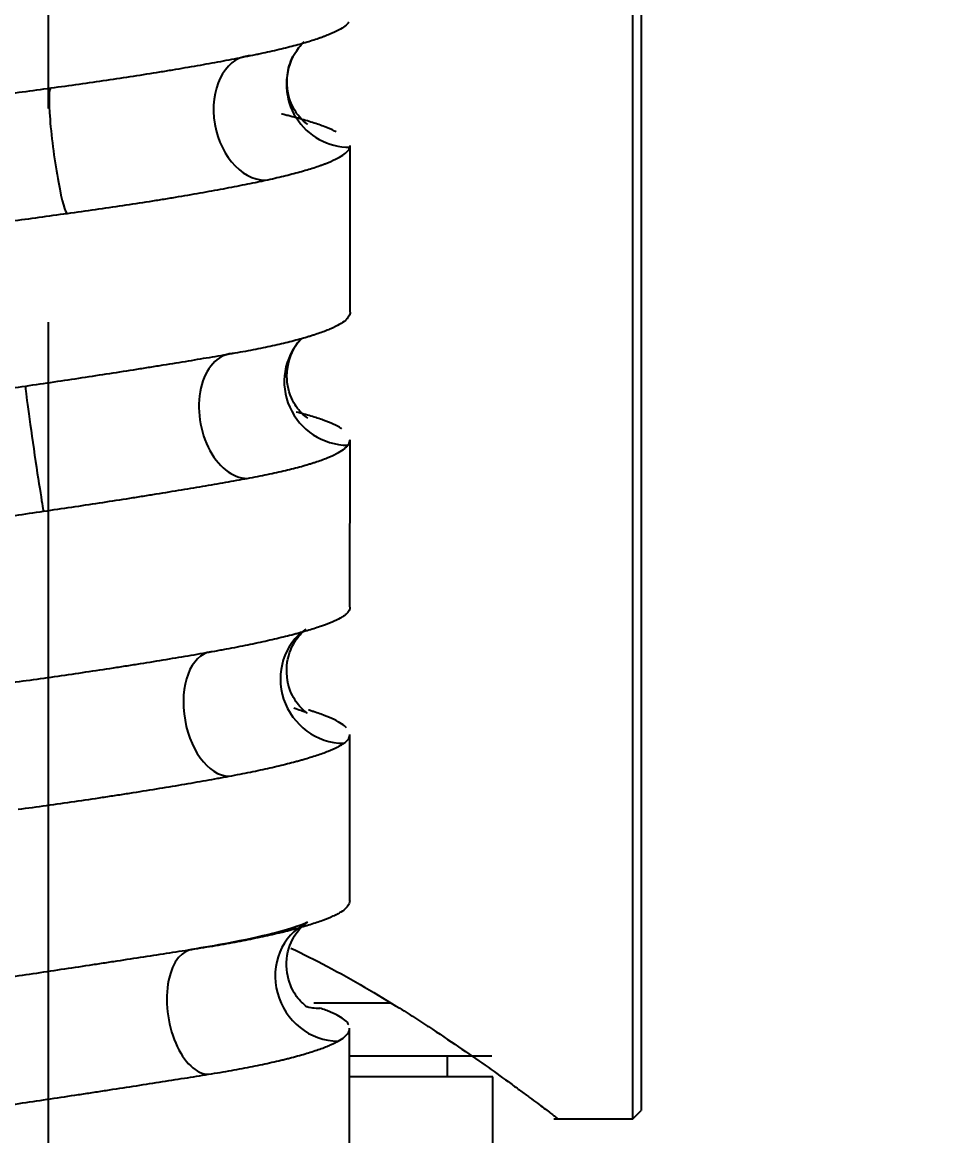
# Model space of a CAD drawing. Header units: millimetres. Extents: x 6110 to 6704, y -2661 to -1821.
# Drawn here: x 6337.86 to 6343.37, y -2400.83 to -2394.21 of the extents above; entities that cross this region are included whole.
import ezdxf

# ---------------------------------------------------------------- set-up
doc = ezdxf.new("R2010")
doc.units = ezdxf.units.MM
doc.header["$LTSCALE"] = 0.1
doc.linetypes.add('CENTERX2', pattern=[101.6, 63.5, -12.7, 12.7, -12.7])
doc.linetypes.add('HIDDEN2', pattern=[4.7625, 3.175, -1.5875])
doc.layers.add('1', color=4, linetype='HIDDEN2', lineweight=13)
doc.layers.add('DIM', color=3, linetype='Continuous', lineweight=9)
doc.layers.add('CENTER', color=1, linetype='CENTERX2')
doc.styles.get("Standard").update_dxf_attribs({"font": 'arial.ttf'})
doc.dimstyles.new('ISO-25', dxfattribs={"dimtxt": 2.5, "dimasz": 2.5, "dimexe": 1.25, "dimexo": 0.625, "dimtad": 1, "dimlfac": 5, "dimtxsty": 'Standard', "dimcen": 2.5, "dimadec": 0, "dimazin": 0, "dimtfac": 1, "dimtmove": 0, "dimatfit": 3, "dimfxl": 0, "dimarcsym": 0})

# ---------------------------------------------------------------- blocks, each defined once
blk = doc.blocks.new('*D85')
at = {"layer": 'Defpoints', "color": 0}
for p in [(6324.4599, -2027.3782), (6392.6916, -2027.3782), (6311.704, -2532.5418)]:
    blk.add_point(p, dxfattribs=at)
at = {"layer": 'DIM', "color": 0, "lineweight": -2}
for p, q in [((6325.0849, -2027.3782), (6393.9416, -2027.3782)), ((6392.6916, -2527.5418), (6392.6916, -2032.3782)), ((6312.329, -2532.5418), (6393.9416, -2532.5418))]:
    blk.add_line(p, q, dxfattribs=at)
at = {"layer": 'DIM', "color": 0}
for points in [[(6391.8583, -2032.3782), (6393.5249, -2032.3782), (6392.6916, -2027.3782)], [(6391.8583, -2527.5418), (6393.5249, -2527.5418), (6392.6916, -2532.5418)]]:
    blk.add_solid(points, dxfattribs=at)
at = {"layer": 'DIM', "color": 0, "insert": (6389.0618, -2279.96), "char_height": 5, "attachment_point": 5, "rotation": 90}
blk.add_mtext('2020,7', dxfattribs=at)
blk = doc.blocks.new('*D93')
at = {"layer": 'Defpoints', "color": 0}
for p in [(6325.0849, -2027.3782), (6402.037, -2595.9805), (6423.8203, -2595.9805)]:
    blk.add_point(p, dxfattribs=at)
at = {"layer": 'DIM', "color": 0, "lineweight": -2}
for p, q in [((6325.7099, -2027.3782), (6425.0703, -2027.3782)), ((6423.8203, -2032.3782), (6423.8203, -2590.9805)), ((6402.662, -2595.9805), (6425.0703, -2595.9805))]:
    blk.add_line(p, q, dxfattribs=at)
at = {"layer": 'DIM', "color": 0}
for points in [[(6422.9869, -2032.3782), (6424.6536, -2032.3782), (6423.8203, -2027.3782)], [(6422.9869, -2590.9805), (6424.6536, -2590.9805), (6423.8203, -2595.9805)]]:
    blk.add_solid(points, dxfattribs=at)
at = {"layer": 'DIM', "color": 0, "insert": (6420.1905, -2311.6794), "char_height": 5, "attachment_point": 5, "rotation": 90}
blk.add_mtext('2274,4', dxfattribs=at)

msp = doc.modelspace()

# ---------------------------------------------------------------- hatches: boundary and pattern name
at = {"layer": 'DIM'}
h = msp.add_hatch(dxfattribs=at)
h.set_pattern_fill('ANSI31', color=2)
edge = h.paths.add_edge_path()
edge.add_line((6619.6172, -2595.9805), (6619.6172, -1962.2056))
edge.add_line((6634.6172, -1966.1101), (6619.6172, -1966.1101))
edge.add_line((6634.6172, -2610.9805), (6634.6172, -1966.1101))
edge.add_line((6634.6172, -2610.9805), (6184.4567, -2610.9805))
edge.add_line((6619.6172, -2595.9805), (6184.4567, -2595.9805))
edge.add_line((6184.4567, -2610.9805), (6184.4567, -2595.9805))

# ---------------------------------------------------------------- linework, layer by layer
at = {"layer": '1', "color": 7, "linetype": 'Continuous', "lineweight": -3}
for p, q in [((6341.4824, -2400.7305), (6341.4824, -2393.2305)), ((6341.5324, -2393.2805), (6341.5324, -2400.6805)), ((6339.8028, -2395.9348), (6339.8034, -2394.944)), ((6339.8016, -2397.6871), (6339.8022, -2396.6931)), ((6339.8004, -2399.4337), (6339.8011, -2398.4449)), ((6340.0404, -2400.043), (6339.5875, -2400.043)), ((6339.7992, -2401.1877), (6339.7999, -2400.1921)), ((6339.7998, -2400.3555), (6340.6449, -2400.3555)), ((6340.3824, -2400.4805), (6340.3824, -2400.3555)), ((6340.6512, -2400.4805), (6339.7995, -2400.4805)), ((6340.6512, -2400.9305), (6340.6512, -2400.4805)), ((6341.4824, -2400.7305), (6341.5324, -2400.6805)), ((6341.014, -2400.7305), (6341.4824, -2400.7305))]:
    msp.add_line(p, q, dxfattribs=at)
for centre, major_axis, ratio, start_param, end_param in [((6339.262, -2394.7799), (0.0767, -0.3671), 0.707083, 2.995988, 6.1345), ((6339.7987, -2394.5835), (0.3355, -0.1676), 0.988873, 3.141795, 5.179579), ((6338.074, -2394.9759), (0.0499, -0.3717), 0.089507, 3.129602, 6.271248), ((6339.7826, -2396.3548), (0.2673, -0.263), 0.979118, 3.160742, 5.497932), ((6339.1548, -2396.5512), (0.0657, -0.3692), 0.653907, 3.02525, 6.166953), ((6337.928, -2396.7471), (0.0541, -0.3711), 0.012924, 3.141023, 6.27991), ((6339.7546, -2398.1261), (0.1963, -0.3195), 0.967171, 3.200913, 5.746667), ((6339.0413, -2398.3224), (0.0673, -0.3689), 0.593473, 3.034645, 6.173566), ((6339.7166, -2399.8974), (0.1675, -0.3355), 0.946023, 3.162749, 5.839929), ((6338.9202, -2400.0936), (0.0588, -0.3704), 0.532741, 3.056923, 6.198678), ((6339.6424, -2399.7006), (0.12, 0.3553), 0.90899, 3.18698, 3.43906)]:
    msp.add_ellipse(centre, major_axis=major_axis, ratio=ratio, start_param=start_param, end_param=end_param, dxfattribs=at)
for points, knots in [([(6339.7956, -2394.2118), (6339.7902, -2394.2195), (6339.7824, -2394.2272), (6339.762, -2394.2428), (6339.7368, -2394.2587), (6339.7022, -2394.275), (6339.6726, -2394.2874), (6339.6621, -2394.2915), (6339.6455, -2394.2978), (6339.6398, -2394.2999), (6339.6281, -2394.3041), (6339.6221, -2394.3062), (6339.5915, -2394.3168), (6339.5649, -2394.3252), (6339.5076, -2394.342), (6339.4463, -2394.3588), (6339.3769, -2394.3755), (6339.3218, -2394.3881), (6339.3029, -2394.3922), (6339.2738, -2394.3985), (6339.2639, -2394.4006), (6339.244, -2394.4047), (6339.2339, -2394.4068), (6339.2238, -2394.4089)], [0, 0, 0, 0, 0.125, 0.125, 0.25, 0.375, 0.375, 0.4375, 0.4375, 0.46875, 0.46875, 0.5, 0.5, 0.625, 0.625, 0.75, 0.875, 0.875, 0.9375, 0.9375, 0.96875, 0.96875, 1, 1, 1, 1]), ([(6339.4632, -2394.4159), (6339.4844, -2394.3823), (6339.5066, -2394.3493), (6339.5253, -2394.3308), (6339.529, -2394.3274)], [0, 0, 0, 0, 0.788327, 1, 1, 1, 1]), ([(6339.2238, -2394.4089), (6339.1832, -2394.4171), (6339.1413, -2394.4253), (6339.0546, -2394.4419), (6338.9651, -2394.4585), (6338.8702, -2394.4752), (6338.797, -2394.4877), (6338.7598, -2394.494), (6338.7219, -2394.5003), (6338.6964, -2394.5045), (6338.6836, -2394.5066), (6338.6193, -2394.5171), (6338.5673, -2394.5254), (6338.462, -2394.5417), (6338.3554, -2394.5578), (6338.2465, -2394.5735), (6338.1364, -2394.589), (6338.0808, -2394.5967), (6338.0245, -2394.6042)], [0, 0, 0, 0, 0.125, 0.125, 0.25, 0.375, 0.375, 0.4375, 0.46875, 0.46875, 0.5, 0.5, 0.625, 0.625, 0.75, 0.875, 0.875, 1, 1, 1, 1]), ([(6339.5508, -2394.8188), (6339.5508, -2394.8189), (6339.5445, -2394.815), (6339.5035, -2394.7832), (6339.4369, -2394.681), (6339.4198, -2394.5354), (6339.4455, -2394.4523), (6339.4632, -2394.4159)], [0, 0, 0, 0, 0.136549, 0.345998, 0.563851, 0.810664, 1, 1, 1, 1]), ([(6338.0245, -2394.6042), (6337.9679, -2394.6118), (6337.9115, -2394.6195), (6337.7994, -2394.6351), (6337.6879, -2394.6509), (6337.5774, -2394.6671), (6337.495, -2394.6795), (6337.4676, -2394.6836), (6337.4266, -2394.6899), (6337.413, -2394.692), (6337.3857, -2394.6962), (6337.3721, -2394.6983), (6337.3045, -2394.7088), (6337.2515, -2394.7172), (6337.1476, -2394.734), (6337.0458, -2394.7508), (6336.9483, -2394.7675), (6336.8767, -2394.78), (6336.8532, -2394.7842), (6336.8182, -2394.7904), (6336.8066, -2394.7925), (6336.7836, -2394.7966), (6336.7722, -2394.7987), (6336.7609, -2394.8008)], [0, 0, 0, 0, 0.125, 0.125, 0.25, 0.375, 0.375, 0.4375, 0.4375, 0.46875, 0.46875, 0.5, 0.5, 0.625, 0.625, 0.75, 0.875, 0.875, 0.9375, 0.9375, 0.96875, 0.96875, 1, 1, 1, 1]), ([(6339.7196, -2394.8628), (6339.7168, -2394.8613), (6339.7139, -2394.8599), (6339.6936, -2394.85), (6339.6739, -2394.8416), (6339.6301, -2394.8247), (6339.5819, -2394.8078), (6339.525, -2394.791), (6339.4789, -2394.7784), (6339.463, -2394.7742), (6339.4383, -2394.768), (6339.4299, -2394.7659), (6339.4128, -2394.7617), (6339.4042, -2394.7596), (6339.3955, -2394.7575)], [0, 0, 0, 0, 0.040478, 0.040478, 0.280359, 0.280359, 0.520239, 0.76012, 0.76012, 0.88006, 0.88006, 0.94003, 0.94003, 1, 1, 1, 1]), ([(6339.2993, -2395.151), (6339.3375, -2395.1427), (6339.3736, -2395.1345), (6339.4417, -2395.1179), (6339.5056, -2395.1013), (6339.5614, -2395.0846), (6339.6001, -2395.072), (6339.6187, -2395.0657), (6339.6361, -2395.0594), (6339.6475, -2395.0552), (6339.653, -2395.0531), (6339.6799, -2395.0426), (6339.699, -2395.0343), (6339.7324, -2395.0179), (6339.761, -2395.0018), (6339.7802, -2394.986), (6339.7947, -2394.9704), (6339.7995, -2394.9627), (6339.8018, -2394.9552)], [0, 0, 0, 0, 0.125, 0.125, 0.25, 0.375, 0.375, 0.4375, 0.46875, 0.46875, 0.5, 0.5, 0.625, 0.625, 0.75, 0.875, 0.875, 1, 1, 1, 1]), ([(6338.1235, -2395.3476), (6338.1798, -2395.34), (6338.2355, -2395.3323), (6338.3453, -2395.3167), (6338.4537, -2395.3009), (6338.5592, -2395.2846), (6338.6373, -2395.2723), (6338.6632, -2395.2682), (6338.7017, -2395.2619), (6338.7145, -2395.2598), (6338.74, -2395.2556), (6338.7527, -2395.2535), (6338.8156, -2395.243), (6338.8644, -2395.2346), (6338.9593, -2395.2178), (6339.0512, -2395.201), (6339.1374, -2395.1843), (6339.1998, -2395.1718), (6339.2203, -2395.1676), (6339.2504, -2395.1613), (6339.2604, -2395.1593), (6339.28, -2395.1551), (6339.2897, -2395.153), (6339.2993, -2395.151)], [0, 0, 0, 0, 0.125, 0.125, 0.25, 0.375, 0.375, 0.4375, 0.4375, 0.46875, 0.46875, 0.5, 0.5, 0.625, 0.625, 0.75, 0.875, 0.875, 0.9375, 0.9375, 0.96875, 0.96875, 1, 1, 1, 1]), ([(6336.8492, -2395.5429), (6336.896, -2395.5347), (6336.944, -2395.5264), (6337.0417, -2395.5099), (6337.1415, -2395.4933), (6337.2452, -2395.4766), (6337.3245, -2395.4641), (6337.3512, -2395.4599), (6337.3916, -2395.4536), (6337.4051, -2395.4515), (6337.4323, -2395.4473), (6337.4459, -2395.4452), (6337.5142, -2395.4347), (6337.5691, -2395.4264), (6337.679, -2395.4101), (6337.7893, -2395.394), (6337.9003, -2395.3783), (6338.0116, -2395.3628), (6338.0675, -2395.3551), (6338.1235, -2395.3476)], [0, 0, 0, 0, 0.125, 0.125, 0.25, 0.375, 0.375, 0.4375, 0.4375, 0.46875, 0.46875, 0.5, 0.5, 0.625, 0.625, 0.75, 0.875, 0.875, 1, 1, 1, 1]), ([(6339.8028, -2395.9351), (6339.8027, -2395.943), (6339.8005, -2395.9508), (6339.7938, -2395.9629), (6339.7908, -2395.9671), (6339.7854, -2395.9734), (6339.7834, -2395.9754), (6339.7792, -2395.9796), (6339.7769, -2395.9817), (6339.7745, -2395.9838)], [0, 0, 0, 0, 0.484836, 0.484836, 0.742418, 0.742418, 0.871209, 0.871209, 1, 1, 1, 1]), ([(6339.7745, -2395.9838), (6339.7648, -2395.992), (6339.7528, -2396.0003), (6339.724, -2396.0168), (6339.6907, -2396.0335), (6339.6482, -2396.0502), (6339.6129, -2396.0627), (6339.6006, -2396.0669), (6339.5812, -2396.0732), (6339.5746, -2396.0753), (6339.561, -2396.0795), (6339.5541, -2396.0816), (6339.519, -2396.0921), (6339.4889, -2396.1004), (6339.4249, -2396.1167), (6339.3571, -2396.1329), (6339.2817, -2396.1487), (6339.2223, -2396.1603), (6339.202, -2396.1642), (6339.1605, -2396.1719), (6339.1392, -2396.1757), (6339.1175, -2396.1795)], [0, 0, 0, 0, 0.125, 0.125, 0.25, 0.375, 0.375, 0.4375, 0.4375, 0.46875, 0.46875, 0.5, 0.5, 0.625, 0.625, 0.75, 0.875, 0.875, 0.9375, 0.9375, 1, 1, 1, 1]), ([(6339.5514, -2396.5649), (6339.5514, -2396.5649), (6339.5508, -2396.5646), (6339.532, -2396.5553), (6339.4624, -2396.4796), (6339.4123, -2396.3326), (6339.45, -2396.1734), (6339.4914, -2396.1133), (6339.5153, -2396.0918)], [0, 0, 0, 0, 0.01487, 0.208847, 0.390225, 0.597914, 0.823219, 1, 1, 1, 1]), ([(6339.1175, -2396.1795), (6339.0739, -2396.1871), (6339.0289, -2396.1948), (6338.9365, -2396.2104), (6338.8417, -2396.2263), (6338.742, -2396.2425), (6338.6653, -2396.2549), (6338.6395, -2396.259), (6338.6002, -2396.2653), (6338.5871, -2396.2674), (6338.5606, -2396.2716), (6338.5473, -2396.2737), (6338.4806, -2396.2843), (6338.4269, -2396.2927), (6338.3185, -2396.3094), (6338.2093, -2396.3262), (6338.0985, -2396.3428), (6337.9868, -2396.3595), (6337.9305, -2396.3677), (6337.8738, -2396.376)], [0, 0, 0, 0, 0.125, 0.125, 0.25, 0.375, 0.375, 0.4375, 0.4375, 0.46875, 0.46875, 0.5, 0.5, 0.625, 0.625, 0.75, 0.875, 0.875, 1, 1, 1, 1]), ([(6337.8738, -2396.376), (6337.8175, -2396.3842), (6337.7617, -2396.3925), (6337.651, -2396.409), (6337.5412, -2396.4255), (6337.4332, -2396.4422), (6337.3529, -2396.4547), (6337.3262, -2396.4589), (6337.2864, -2396.4652), (6337.2731, -2396.4673), (6337.2467, -2396.4715), (6337.2335, -2396.4736), (6337.168, -2396.484), (6337.1168, -2396.4923), (6337.0169, -2396.5087), (6336.9194, -2396.5248), (6336.8268, -2396.5406), (6336.7591, -2396.5522), (6336.7369, -2396.5561), (6336.693, -2396.5638), (6336.6714, -2396.5676), (6336.6502, -2396.5714)], [0, 0, 0, 0, 0.125, 0.125, 0.25, 0.375, 0.375, 0.4375, 0.4375, 0.46875, 0.46875, 0.5, 0.5, 0.625, 0.625, 0.75, 0.875, 0.875, 0.9375, 0.9375, 1, 1, 1, 1]), ([(6339.7543, -2396.6289), (6339.7527, -2396.6279), (6339.7511, -2396.6268), (6339.7362, -2396.6173), (6339.7208, -2396.609), (6339.6853, -2396.5926), (6339.6453, -2396.5763), (6339.5964, -2396.5605), (6339.5562, -2396.5487), (6339.5423, -2396.5448), (6339.5132, -2396.5371), (6339.4981, -2396.5333), (6339.4824, -2396.5295)], [0, 0, 0, 0, 0.030833, 0.030833, 0.273125, 0.273125, 0.515417, 0.757708, 0.757708, 0.878854, 0.878854, 1, 1, 1, 1]), ([(6339.1921, -2396.9228), (6339.2338, -2396.9152), (6339.2734, -2396.9075), (6339.3487, -2396.8919), (6339.42, -2396.8761), (6339.4834, -2396.8598), (6339.528, -2396.8474), (6339.5496, -2396.8412), (6339.57, -2396.8349), (6339.5834, -2396.8307), (6339.5899, -2396.8286), (6339.6219, -2396.8181), (6339.6451, -2396.8096), (6339.6867, -2396.7928), (6339.7236, -2396.776), (6339.7512, -2396.7593), (6339.7683, -2396.7467), (6339.7734, -2396.7425), (6339.7802, -2396.7363), (6339.7823, -2396.7342), (6339.7862, -2396.73), (6339.788, -2396.7279), (6339.7896, -2396.7258)], [0, 0, 0, 0, 0.125, 0.125, 0.25, 0.375, 0.375, 0.4375, 0.46875, 0.46875, 0.5, 0.5, 0.625, 0.625, 0.75, 0.875, 0.875, 0.9375, 0.9375, 0.96875, 0.96875, 1, 1, 1, 1]), ([(6339.7896, -2396.7258), (6339.7961, -2396.7176), (6339.8, -2396.7093), (6339.802, -2396.6986), (6339.8022, -2396.6961), (6339.8022, -2396.6936)], [0, 0, 0, 0, 0.768716, 0.768716, 1, 1, 1, 1]), ([(6337.9821, -2397.1182), (6338.0383, -2397.11), (6338.094, -2397.1017), (6338.2043, -2397.0852), (6338.3136, -2397.0687), (6338.4208, -2397.052), (6338.5005, -2397.0395), (6338.5269, -2397.0353), (6338.5663, -2397.029), (6338.5794, -2397.0269), (6338.6056, -2397.0227), (6338.6187, -2397.0206), (6338.6835, -2397.0101), (6338.734, -2397.0019), (6338.8325, -2396.9855), (6338.9285, -2396.9694), (6339.0194, -2396.9536), (6339.0857, -2396.942), (6339.1075, -2396.9381), (6339.1503, -2396.9304), (6339.1715, -2396.9266), (6339.1921, -2396.9228)], [0, 0, 0, 0, 0.125, 0.125, 0.25, 0.375, 0.375, 0.4375, 0.4375, 0.46875, 0.46875, 0.5, 0.5, 0.625, 0.625, 0.75, 0.875, 0.875, 0.9375, 0.9375, 1, 1, 1, 1]), ([(6336.7265, -2397.3147), (6336.7712, -2397.3071), (6336.8171, -2397.2994), (6336.9111, -2397.2838), (6337.0076, -2397.2679), (6337.1087, -2397.2517), (6337.1863, -2397.2393), (6337.2124, -2397.2351), (6337.2521, -2397.2289), (6337.2654, -2397.2268), (6337.2922, -2397.2226), (6337.3056, -2397.2205), (6337.3729, -2397.2099), (6337.4271, -2397.2015), (6337.5362, -2397.1848), (6337.646, -2397.168), (6337.7572, -2397.1514), (6337.8691, -2397.1347), (6337.9254, -2397.1264), (6337.9821, -2397.1182)], [0, 0, 0, 0, 0.125, 0.125, 0.25, 0.375, 0.375, 0.4375, 0.4375, 0.46875, 0.46875, 0.5, 0.5, 0.625, 0.625, 0.75, 0.875, 0.875, 1, 1, 1, 1]), ([(6339.8016, -2397.688), (6339.8016, -2397.6946), (6339.7981, -2397.7092), (6339.7866, -2397.7236), (6339.7734, -2397.7353), (6339.7684, -2397.7391), (6339.7571, -2397.7468), (6339.7508, -2397.7507), (6339.7439, -2397.7544)], [0, 0, 0, 0, 0.288701, 0.64435, 0.64435, 0.822175, 0.822175, 1, 1, 1, 1]), ([(6339.7439, -2397.7544), (6339.7301, -2397.762), (6339.7138, -2397.7698), (6339.6769, -2397.7854), (6339.6354, -2397.8013), (6339.5849, -2397.8175), (6339.5437, -2397.8299), (6339.5293, -2397.8341), (6339.507, -2397.8403), (6339.4994, -2397.8424), (6339.4839, -2397.8467), (6339.476, -2397.8488), (6339.4361, -2397.8593), (6339.4023, -2397.8677), (6339.3311, -2397.8845), (6339.2562, -2397.9013), (6339.1743, -2397.918), (6339.1101, -2397.9305), (6339.0882, -2397.9347), (6339.0548, -2397.9409), (6339.0435, -2397.943), (6339.0207, -2397.9472), (6339.0093, -2397.9492), (6338.9977, -2397.9513)], [0, 0, 0, 0, 0.125, 0.125, 0.25, 0.375, 0.375, 0.4375, 0.4375, 0.46875, 0.46875, 0.5, 0.5, 0.625, 0.625, 0.75, 0.875, 0.875, 0.9375, 0.9375, 0.96875, 0.96875, 1, 1, 1, 1]), ([(6339.4685, -2398.2869), (6339.5012, -2398.2988), (6339.5428, -2398.3124), (6339.5543, -2398.3224), (6339.5063, -2398.2883), (6339.4345, -2398.1842), (6339.4139, -2398.0178), (6339.4762, -2397.8764), (6339.5247, -2397.832), (6339.5398, -2397.8195), (6339.5401, -2397.8192)], [0, 0, 0, 0, 0.173221, 0.332283, 0.455428, 0.581252, 0.739122, 0.881498, 0.997452, 1, 1, 1, 1]), ([(6338.9977, -2397.9513), (6338.9517, -2397.9595), (6338.9046, -2397.9678), (6338.8082, -2397.9843), (6338.7098, -2398.0009), (6338.6072, -2398.0176), (6338.5287, -2398.0301), (6338.5022, -2398.0343), (6338.4621, -2398.0406), (6338.4487, -2398.0427), (6338.4217, -2398.0469), (6338.4082, -2398.049), (6338.3403, -2398.0595), (6338.2858, -2398.0677), (6338.1762, -2398.0841), (6338.0662, -2398.1002), (6337.9553, -2398.1159), (6337.8439, -2398.1314), (6337.7879, -2398.139), (6337.7317, -2398.1466)], [0, 0, 0, 0, 0.125, 0.125, 0.25, 0.375, 0.375, 0.4375, 0.4375, 0.46875, 0.46875, 0.5, 0.5, 0.625, 0.625, 0.75, 0.875, 0.875, 1, 1, 1, 1]), ([(6339.781, -2398.4054), (6339.7797, -2398.404), (6339.7782, -2398.4026), (6339.7677, -2398.3927), (6339.7562, -2398.3842), (6339.7287, -2398.3674), (6339.6964, -2398.3505), (6339.6548, -2398.3337), (6339.62, -2398.3211), (6339.6078, -2398.3169), (6339.5886, -2398.3107), (6339.5821, -2398.3086), (6339.5687, -2398.3044), (6339.5619, -2398.3023), (6339.5549, -2398.3002)], [0, 0, 0, 0, 0.040391, 0.040391, 0.280293, 0.280293, 0.520196, 0.760098, 0.760098, 0.880049, 0.880049, 0.940024, 0.940024, 1, 1, 1, 1]), ([(6339.7653, -2398.4978), (6339.7762, -2398.4902), (6339.7846, -2398.4824), (6339.7964, -2398.4668), (6339.8005, -2398.4573), (6339.8011, -2398.4476), (6339.8011, -2398.446)], [0, 0, 0, 0, 0.45514, 0.45514, 0.91028, 1, 1, 1, 1]), ([(6339.0842, -2398.6934), (6339.1282, -2398.6852), (6339.1704, -2398.677), (6339.251, -2398.6604), (6339.3279, -2398.6439), (6339.3977, -2398.6272), (6339.4472, -2398.6146), (6339.4713, -2398.6084), (6339.4943, -2398.6021), (6339.5094, -2398.5979), (6339.5169, -2398.5958), (6339.5534, -2398.5853), (6339.5802, -2398.577), (6339.6294, -2398.5606), (6339.6741, -2398.5444), (6339.7099, -2398.5286), (6339.7333, -2398.5169), (6339.7405, -2398.5131), (6339.7538, -2398.5054), (6339.7598, -2398.5016), (6339.7653, -2398.4978)], [0, 0, 0, 0, 0.125, 0.125, 0.25, 0.375, 0.375, 0.4375, 0.46875, 0.46875, 0.5, 0.5, 0.625, 0.625, 0.75, 0.875, 0.875, 0.9375, 0.9375, 1, 1, 1, 1]), ([(6337.8309, -2398.89), (6337.8876, -2398.8824), (6337.944, -2398.8747), (6338.056, -2398.8591), (6338.1673, -2398.8433), (6338.2773, -2398.827), (6338.3593, -2398.8147), (6338.3865, -2398.8105), (6338.4272, -2398.8043), (6338.4408, -2398.8022), (6338.4678, -2398.798), (6338.4813, -2398.7959), (6338.5484, -2398.7854), (6338.6009, -2398.777), (6338.7037, -2398.7602), (6338.8042, -2398.7434), (6338.9003, -2398.7267), (6338.9706, -2398.7142), (6338.9938, -2398.71), (6339.0281, -2398.7038), (6339.0394, -2398.7017), (6339.062, -2398.6976), (6339.0731, -2398.6955), (6339.0842, -2398.6934)], [0, 0, 0, 0, 0.125, 0.125, 0.25, 0.375, 0.375, 0.4375, 0.4375, 0.46875, 0.46875, 0.5, 0.5, 0.625, 0.625, 0.75, 0.875, 0.875, 0.9375, 0.9375, 0.96875, 0.96875, 1, 1, 1, 1]), ([(6339.8004, -2399.4336), (6339.8004, -2399.4394), (6339.7993, -2399.4452), (6339.7936, -2399.4594), (6339.782, -2399.4762), (6339.7606, -2399.4929), (6339.7409, -2399.5055), (6339.7337, -2399.5097), (6339.7219, -2399.5159), (6339.7179, -2399.518), (6339.7094, -2399.5222), (6339.705, -2399.5242), (6339.7005, -2399.5263)], [0, 0, 0, 0, 0.186216, 0.186216, 0.457477, 0.728739, 0.728739, 0.864369, 0.864369, 0.932185, 0.932185, 1, 1, 1, 1]), ([(6339.7005, -2399.5263), (6339.6825, -2399.5345), (6339.6622, -2399.5428), (6339.6175, -2399.5593), (6339.5684, -2399.5759), (6339.5108, -2399.5926), (6339.4644, -2399.6052), (6339.4483, -2399.6094), (6339.4235, -2399.6157), (6339.4151, -2399.6178), (6339.398, -2399.622), (6339.3893, -2399.6241), (6339.3452, -2399.6345), (6339.3083, -2399.6428), (6339.2312, -2399.6592), (6339.1508, -2399.6753), (6339.0639, -2399.6911), (6338.9962, -2399.7028), (6338.9732, -2399.7066), (6338.9264, -2399.7143), (6338.9025, -2399.7181), (6338.8783, -2399.7219)], [0, 0, 0, 0, 0.125, 0.125, 0.25, 0.375, 0.375, 0.4375, 0.4375, 0.46875, 0.46875, 0.5, 0.5, 0.625, 0.625, 0.75, 0.875, 0.875, 0.9375, 0.9375, 1, 1, 1, 1]), ([(6339.5491, -2399.5618), (6339.5398, -2399.5673), (6339.4992, -2399.5835), (6339.344, -2399.6312), (6339.1158, -2399.6803), (6338.9357, -2399.7114), (6338.8615, -2399.7232)], [0, 0, 0, 0, 0.191964, 0.466249, 0.794794, 1, 1, 1, 1]), ([(6339.5544, -2400.0684), (6339.5544, -2400.0683), (6339.5533, -2400.0672), (6339.5358, -2400.0599), (6339.4642, -2399.9864), (6339.4113, -2399.8404), (6339.4409, -2399.6801), (6339.5116, -2399.5872), (6339.5454, -2399.5645), (6339.5501, -2399.5606), (6339.5501, -2399.5608)], [0, 0, 0, 0, 0.008185, 0.162508, 0.306585, 0.471474, 0.650711, 0.797645, 0.926634, 1, 1, 1, 1]), ([(6338.8783, -2399.7219), (6338.8297, -2399.7295), (6338.7802, -2399.7372), (6338.6793, -2399.7528), (6338.5766, -2399.7686), (6338.4704, -2399.7848), (6338.3895, -2399.7972), (6338.3623, -2399.8013), (6338.3211, -2399.8076), (6338.3073, -2399.8097), (6338.2797, -2399.8139), (6338.2658, -2399.816), (6338.1964, -2399.8265), (6338.1408, -2399.8349), (6338.0295, -2399.8517), (6337.918, -2399.8684), (6337.8062, -2399.8851), (6337.7222, -2399.8977), (6337.6942, -2399.9018), (6337.6522, -2399.9081), (6337.6382, -2399.9101), (6337.6101, -2399.9143), (6337.5962, -2399.9164), (6337.5822, -2399.9184)], [0, 0, 0, 0, 0.125, 0.125, 0.25, 0.375, 0.375, 0.4375, 0.4375, 0.46875, 0.46875, 0.5, 0.5, 0.625, 0.625, 0.75, 0.875, 0.875, 0.9375, 0.9375, 0.96875, 0.96875, 1, 1, 1, 1]), ([(6339.4508, -2399.7152), (6339.5246, -2399.7502), (6339.5959, -2399.7862), (6339.7425, -2399.8637), (6339.8171, -2399.9054), (6339.9614, -2399.9892), (6340.0309, -2400.0313), (6340.1316, -2400.094), (6340.1646, -2400.1149), (6340.2131, -2400.146), (6340.2291, -2400.1563), (6340.2529, -2400.1718), (6340.2608, -2400.177), (6340.2765, -2400.1872), (6340.3466, -2400.2332), (6340.4124, -2400.2776), (6340.5226, -2400.3533), (6340.5743, -2400.3895), (6340.6709, -2400.458), (6340.7158, -2400.4904), (6340.7776, -2400.5353), (6340.7973, -2400.5498), (6340.8254, -2400.5704), (6340.8345, -2400.5772), (6340.8523, -2400.5903), (6340.8609, -2400.5966), (6340.9024, -2400.6274), (6340.9309, -2400.6487), (6340.9784, -2400.6844), (6340.9973, -2400.6988), (6341.0148, -2400.712), (6341.0195, -2400.7156), (6341.0235, -2400.7186), (6341.0261, -2400.7205), (6341.0273, -2400.7214), (6341.0327, -2400.7256), (6341.0358, -2400.7279), (6341.0386, -2400.7301), (6341.0392, -2400.7305), (6341.0392, -2400.7305)], [0, 0, 0, 0, 0.079546, 0.079546, 0.168722, 0.168722, 0.257899, 0.257899, 0.302487, 0.302487, 0.324782, 0.324782, 0.335929, 0.335929, 0.347076, 0.436252, 0.436252, 0.525429, 0.525429, 0.614606, 0.614606, 0.659194, 0.659194, 0.681488, 0.681488, 0.703782, 0.703782, 0.792959, 0.792959, 0.882136, 0.882136, 0.90443, 0.915577, 0.915577, 0.926724, 0.926724, 0.971313, 0.971313, 1, 1, 1, 1]), ([(6339.7949, -2400.1716), (6339.7944, -2400.1705), (6339.7938, -2400.1695), (6339.7886, -2400.16), (6339.7814, -2400.1517), (6339.7624, -2400.1352), (6339.7387, -2400.119), (6339.7055, -2400.1032), (6339.677, -2400.0915), (6339.6669, -2400.0876), (6339.6455, -2400.0798), (6339.6342, -2400.076), (6339.6223, -2400.0722)], [0, 0, 0, 0, 0.030918, 0.030918, 0.273188, 0.273188, 0.515459, 0.757729, 0.757729, 0.878865, 0.878865, 1, 1, 1, 1]), ([(6339.7318, -2400.2684), (6339.7467, -2400.2602), (6339.7591, -2400.2519), (6339.7791, -2400.2353), (6339.7941, -2400.2187), (6339.7996, -2400.202), (6339.7999, -2400.1931), (6339.7999, -2400.1925), (6339.7999, -2400.192)], [0, 0, 0, 0, 0.326265, 0.326265, 0.652529, 0.978794, 0.978794, 1, 1, 1, 1]), ([(6338.9621, -2400.4653), (6339.0091, -2400.4577), (6339.0544, -2400.45), (6339.1415, -2400.4343), (6339.225, -2400.4185), (6339.3018, -2400.4023), (6339.3568, -2400.3899), (6339.3836, -2400.3837), (6339.4094, -2400.3774), (6339.4264, -2400.3732), (6339.4348, -2400.3711), (6339.476, -2400.3605), (6339.5067, -2400.3521), (6339.5637, -2400.3353), (6339.6162, -2400.3185), (6339.66, -2400.3018), (6339.6895, -2400.2892), (6339.6988, -2400.2851), (6339.7118, -2400.2788), (6339.716, -2400.2767), (6339.7241, -2400.2726), (6339.7281, -2400.2705), (6339.7318, -2400.2684)], [0, 0, 0, 0, 0.125, 0.125, 0.25, 0.375, 0.375, 0.4375, 0.46875, 0.46875, 0.5, 0.5, 0.625, 0.625, 0.75, 0.875, 0.875, 0.9375, 0.9375, 0.96875, 0.96875, 1, 1, 1, 1]), ([(6337.6894, -2400.6606), (6337.7454, -2400.6524), (6337.8011, -2400.6441), (6337.9124, -2400.6276), (6338.0233, -2400.611), (6338.1337, -2400.5944), (6338.2162, -2400.5819), (6338.2437, -2400.5777), (6338.2849, -2400.5714), (6338.2986, -2400.5693), (6338.326, -2400.5651), (6338.3397, -2400.563), (6338.4079, -2400.5525), (6338.4614, -2400.5443), (6338.5666, -2400.5279), (6338.67, -2400.5118), (6338.7696, -2400.496), (6338.8429, -2400.4844), (6338.8671, -2400.4805), (6338.915, -2400.4728), (6338.9388, -2400.469), (6338.9621, -2400.4653)], [0, 0, 0, 0, 0.125, 0.125, 0.25, 0.375, 0.375, 0.4375, 0.4375, 0.46875, 0.46875, 0.5, 0.5, 0.625, 0.625, 0.75, 0.875, 0.875, 0.9375, 0.9375, 1, 1, 1, 1])]:
    msp.add_open_spline(points, degree=3, knots=knots, dxfattribs=at)
msp.add_open_spline([(6339.8018, -2394.9552), (6339.8029, -2394.9517), (6339.8034, -2394.9482), (6339.8034, -2394.9447)], degree=3, dxfattribs=at)
at = {"layer": 'CENTER'}
msp.add_line((6338.0093, -2152.1552), (6338.0093, -2433.1083), dxfattribs=at)

# ---------------------------------------------------------------- dimensions: what is measured, and where the dimension line sits
at = {"layer": 'DIM'}
for base, p1, p2, picture, middle in [((6392.6916, -2027.3782), (6311.704, -2532.5418), (6324.4599, -2027.3782), '*D85', (6389.0618, -2279.96)), ((6423.8203, -2595.9805), (6325.0849, -2027.3782), (6402.037, -2595.9805), '*D93', (6420.1905, -2311.6794))]:
    dim = msp.add_linear_dim(base=base, p1=p1, p2=p2, angle=90, dimstyle='ISO-25', override={"dimtxt": 5, "dimasz": 5, "dimdec": 1, "dimlfac": 4, "dimadec": 1, "dimtdec": 1, "dimfxl": 1.25, "dimtfill": 1}, dxfattribs=at)
    dim.commit()
    dim.dimension.update_dxf_attribs({"geometry": picture, "text_midpoint": middle})

doc.saveas('drawing.dxf')
